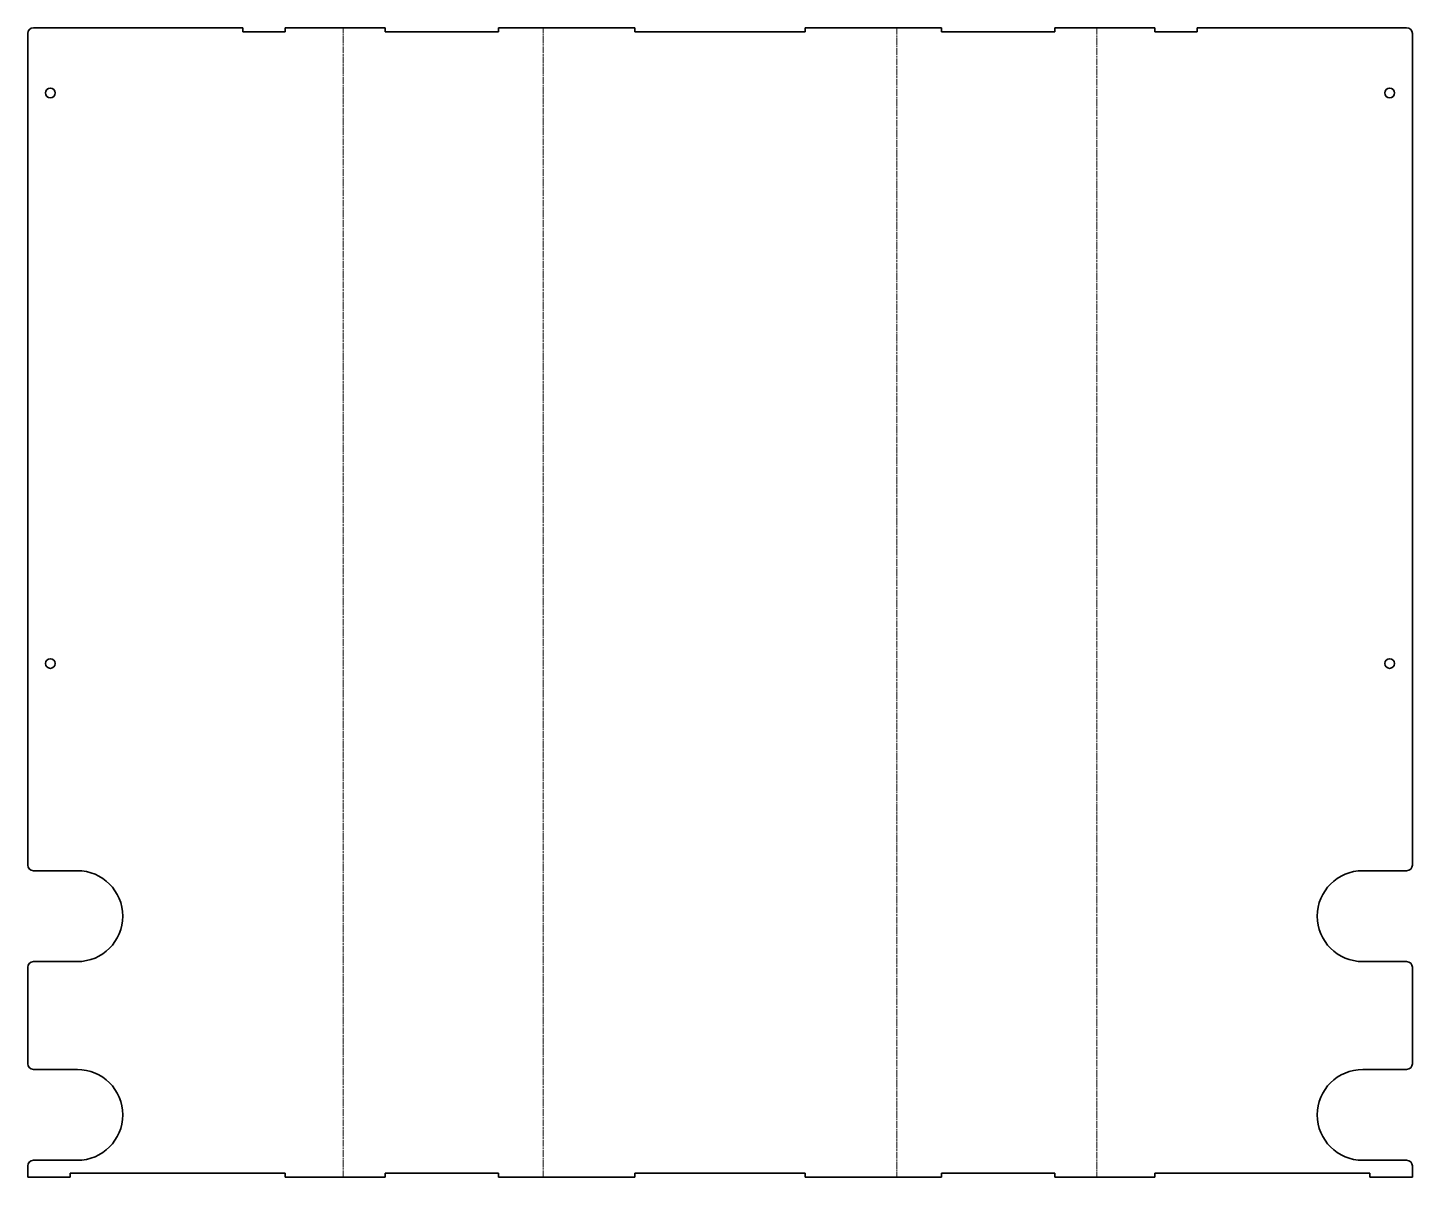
# Model space of a CAD drawing. Header units: inches. Extents: x 0 to 488, y 0 to 405.
import ezdxf

# ---------------------------------------------------------------- set-up
doc = ezdxf.new("R2010")
doc.units = ezdxf.units.IN
doc.header["$MEASUREMENT"] = 0
doc.linetypes.add('Chain', pattern=[13.68, 9.12, -1.14, 2.28, -1.14])
doc.layers.add('SIMUMAK Bend Centerline (ISO)', color=7, linetype='Chain', lineweight=9)
doc.layers.add('SIMUMAK Visible (ISO)', color=7, linetype='Continuous', lineweight=35)

# ---------------------------------------------------------------- blocks, each defined once
blk = doc.blocks.new('CDR-INSMT-V029-CCM001_Chapa Soldada_CDR-INSMT-V029-CCM001 (Desplegada)')
at = {"layer": 'SIMUMAK Bend Centerline (ISO)', "ltscale": 0.263158}
for p, q in [((-132.82, -202.5), (-132.82, 202.5)), ((-62.27, -202.5), (-62.27, 202.5)), ((62.27, 202.5), (62.27, -202.5)), ((132.82, 202.5), (132.82, -202.5))]:
    blk.add_line(p, q, dxfattribs=at)
at = {"layer": 'SIMUMAK Visible (ISO)'}
for p, q in [((-244, -92.5), (-244, 200.5)), ((-242, 202.5), (-168.2, 202.5)), ((-168.2, 201), (-168.2, 202.5)), ((-153.2, 201), (-168.2, 201)), ((-153.2, 202.5), (-153.2, 201)), ((-153.2, 202.5), (-118.02, 202.5)), ((-118.02, 201), (-118.02, 202.5)), ((-78.02, 201), (-118.02, 201)), ((-78.02, 202.5), (-78.02, 201)), ((-78.02, 202.5), (-30, 202.5)), ((-30, 201), (-30, 202.5)), ((30, 201), (-30, 201)), ((30, 202.5), (30, 201)), ((30, 202.5), (78.02, 202.5)), ((78.02, 201), (78.02, 202.5)), ((118.02, 201), (78.02, 201)), ((118.02, 202.5), (118.02, 201)), ((118.02, 202.5), (153.2, 202.5)), ((153.2, 201), (153.2, 202.5)), ((168.2, 201), (153.2, 201)), ((168.2, 202.5), (168.2, 201)), ((168.2, 202.5), (242, 202.5)), ((244, 200.5), (244, -92.5)), ((-242, -94.5), (-226.5, -94.5)), ((226.5, -94.5), (242, -94.5)), ((-226.5, -126.5), (-242, -126.5)), ((242, -126.5), (226.5, -126.5)), ((-244, -162.5), (-244, -128.5)), ((244, -128.5), (244, -162.5)), ((-242, -164.5), (-226.5, -164.5)), ((226.5, -164.5), (242, -164.5)), ((-244, -202.5), (-244, -198.5)), ((-226.5, -196.5), (-242, -196.5)), ((242, -196.5), (226.5, -196.5)), ((244, -198.5), (244, -202.5)), ((-229, -202.5), (-244, -202.5)), ((-229, -201), (-153.2, -201)), ((-229, -202.5), (-229, -201)), ((-153.2, -201), (-153.2, -202.5)), ((-118.02, -202.5), (-153.2, -202.5)), ((-118.02, -201), (-78.02, -201)), ((-118.02, -202.5), (-118.02, -201)), ((-78.02, -201), (-78.02, -202.5)), ((-30, -202.5), (-78.02, -202.5)), ((-30, -201), (30, -201)), ((-30, -202.5), (-30, -201)), ((30, -201), (30, -202.5)), ((78.02, -202.5), (30, -202.5)), ((78.02, -201), (118.02, -201)), ((78.02, -202.5), (78.02, -201)), ((118.02, -201), (118.02, -202.5)), ((153.2, -202.5), (118.02, -202.5)), ((153.2, -201), (229, -201)), ((153.2, -202.5), (153.2, -201)), ((229, -201), (229, -202.5)), ((244, -202.5), (229, -202.5))]:
    blk.add_line(p, q, dxfattribs=at)
for centre in [(-236, 179.5), (236, 179.5), (-236, -21.5), (236, -21.5)]:
    blk.add_circle(centre, 1.7, dxfattribs=at)
at = {"layer": 'SIMUMAK Visible (ISO)', "extrusion": (0, 0, -1)}
for centre, radius, start, end in [((242, 200.5), 2, 360, 90), ((-242, 200.5), 2, 90, 180), ((242, -92.5), 2, 270, 360), ((-242, -92.5), 2, 180, 270), ((226.5, -110.5), 16, 90, 270), ((-226.5, -110.5), 16, 270, 90), ((242, -128.5), 2, 360, 90), ((-242, -128.5), 2, 90, 180), ((242, -162.5), 2, 270, 0), ((226.5, -180.5), 16, 90, 270), ((-226.5, -180.5), 16, 270, 90), ((-242, -162.5), 2, 180, 270), ((242, -198.5), 2, 0, 90), ((-242, -198.5), 2, 90, 180)]:
    blk.add_arc(centre, radius, start, end, dxfattribs=at)

msp = doc.modelspace()

# ---------------------------------------------------------------- block references
msp.add_blockref('CDR-INSMT-V029-CCM001_Chapa Soldada_CDR-INSMT-V029-CCM001 (Desplegada)', (244, 202.5))

doc.saveas('drawing.dxf')
